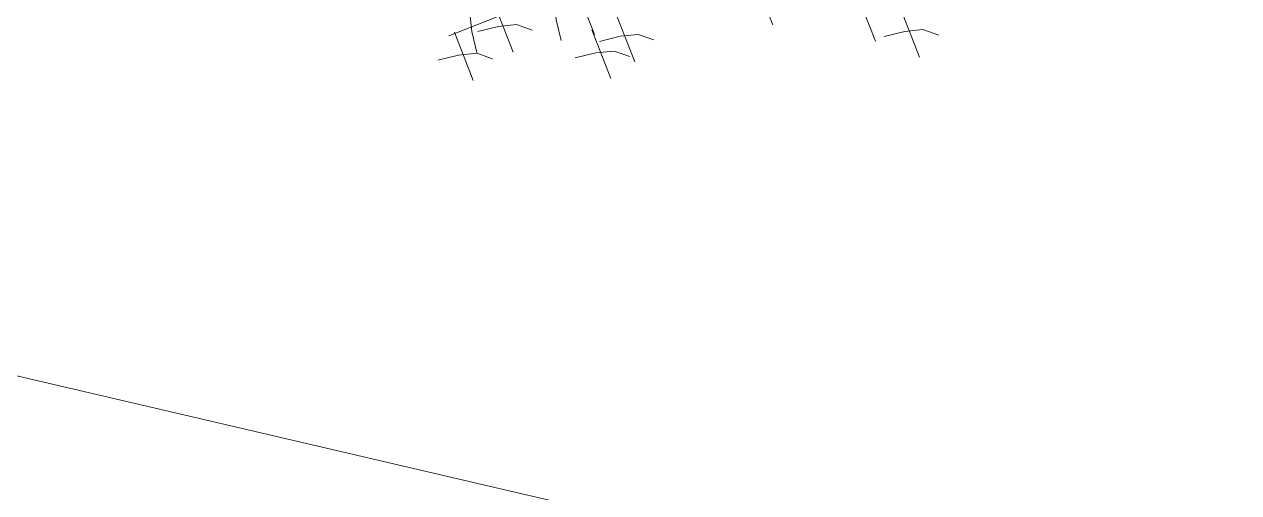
# Model space of a CAD drawing. Header units: millimetres. Extents: x 474016 to 477875, y 2288607 to 2292200.
# Drawn here: x 474299.65 to 474310.49, y 2289591.05 to 2289595.23 of the extents above; entities that cross this region are included whole.
import ezdxf

# ---------------------------------------------------------------- set-up
doc = ezdxf.new("R2010")
doc.units = ezdxf.units.MM
doc.header["$LTSCALE"] = 50
doc.layers.add('BANQUETA', color=251, linetype='Continuous', lineweight=5)
doc.layers.add('EXT', color=3, linetype='Continuous', lineweight=5)

# ---------------------------------------------------------------- blocks, each defined once
blk = doc.blocks.new('Plarbol-031')
for points in [[(2.30215, -1.273025), (2.5245, -1.426125)], [(2.312325, -1.441375), (2.38665, -1.359425), (2.4597, -1.29845), (2.542925, -1.2762)], [(2.066475, -1.334025), (2.288825, -1.487125)], [(1.5786, -1.56145), (1.80095, -1.714525)], [(0.839175, -2.12045), (1.0615, -2.27355)], [(1.09265, -2.1211), (1.314975, -2.2742)], [(1.1028, -2.289425), (1.177125, -2.2075), (1.250175, -2.1465), (1.3334, -2.124275)], [(0.936375, -2.39615), (0.854425, -2.321825), (0.793425, -2.248775), (0.7712, -2.16555)], [(1.037375, -2.262125), (1.2597, -2.415225)], [(1.047525, -2.43045), (1.12185, -2.348525), (1.194925, -2.287525), (1.278125, -2.2653)], [(0.54125, -2.432375), (0.763575, -2.585475)], [(0.5514, -2.6007), (0.625725, -2.51875), (0.698775, -2.457775), (0.782, -2.43555)], [(0.4396, -2.702975), (0.5927, -2.48065)], [(0.60795, -2.692825), (0.526, -2.6185), (0.465, -2.54545), (0.442775, -2.462225)], [(0.45295, -2.671225), (0.675275, -2.824325)], [(0.4631, -2.839575), (0.537425, -2.757625), (0.610475, -2.696625), (0.6937, -2.6744)]]:
    blk.add_lwpolyline(points)

msp = doc.modelspace()

# ---------------------------------------------------------------- linework, layer by layer
at = {"layer": 'BANQUETA'}
msp.add_lwpolyline([(474188.389, 2289563.586), (474310.127, 2289535.216, 0.414214), (474312.528, 2289536.71), (474323.65, 2289584.431, 0.414214), (474322.156, 2289586.833), (474200.418, 2289615.203)], format="xyb", dxfattribs=at)

# ---------------------------------------------------------------- block references
at = {"layer": 'EXT', "xscale": 1.71989999994179, "yscale": 1.71989999994179, "zscale": 1.71989999994179, "rotation": 325.9356466897348}
msp.add_blockref('Plarbol-031', (474305.42, 2289599.403), dxfattribs=at)

doc.saveas('drawing.dxf')
